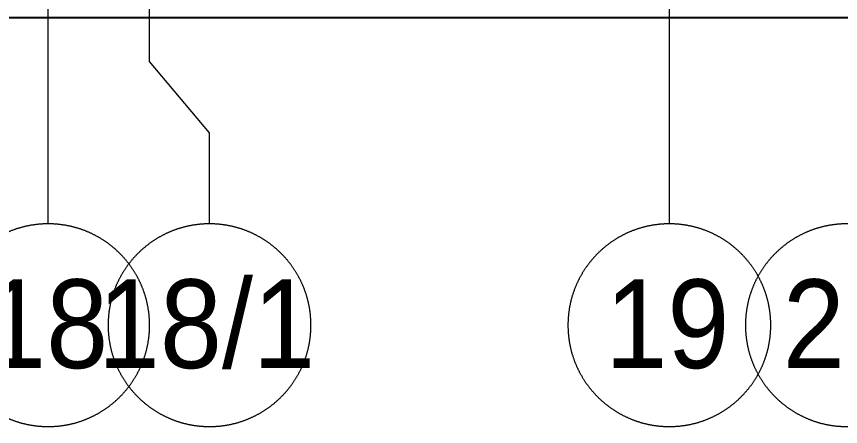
# Model space of a CAD drawing. Header units: millimetres. Extents: x 3914 to 443608, y -156176 to 78197.
# Drawn here: x 91667 to 98167, y -149619 to -146382 of the extents above; entities that cross this region are included whole.
import ezdxf

# ---------------------------------------------------------------- set-up
doc = ezdxf.new("R2010")
doc.units = ezdxf.units.MM
doc.linetypes.add('50_200_ШТРИХ_1Т_ш5_п1_п1_', pattern=[700, 500, -100, 0, -100])
doc.layers.add('Оси', color=7, linetype='Continuous', lineweight=9)
doc.layers.add('Оси-1', color=7, linetype='50_200_ШТРИХ_1Т_ш5_п1_п1_', lineweight=9)
doc.styles.add('Arial', font='arial.ttf', dxfattribs={"width": 0.9, "height": 700})

# ---------------------------------------------------------------- blocks, each defined once
blk = doc.blocks.new('Ось сетки - D8-29747960-Объем проектирования 1 этажа')
at = {"layer": 'Оси-1'}
for start, end in [(360, 180), (180, 360)]:
    blk.add_arc((0, 0), 4, start, end, dxfattribs=at)

msp = doc.modelspace()

# ---------------------------------------------------------------- linework, layer by layer
msp.add_line((98537, -146392.7), (25967, -146392.7))
at = {"layer": 'Оси'}
for points in [[(91917, -148019), (91917, -143019), (91917, -123714.7), (91917, -118714.7)], [(93189.7, -148019), (93189.7, -147299.5), (92717, -146736.2), (92717, -141736.2), (92717, -123714.7), (92717, -118714.7)], [(96817, -148019), (96817, -143019), (96817, -123714.7), (96817, -118714.7)]]:
    msp.add_lwpolyline(points, dxfattribs=at)

# ---------------------------------------------------------------- block references
at = {"layer": 'Оси-1', "xscale": 199.9999999999999, "yscale": 199.9999999999999, "zscale": 199.9999999999999}
for p in [(91917, -148819), (93189.7, -148819), (96817, -148819), (98217, -148819)]:
    msp.add_blockref('Ось сетки - D8-29747960-Объем проектирования 1 этажа', p, dxfattribs=at)

# ---------------------------------------------------------------- texts
at = {"layer": 'Оси', "char_height": 700, "attachment_point": 1, "style": 'Arial'}
for s, insert, width in [('18', (91411.8, -148457.7), 1212.151), ('18/1', (92309.1, -148457.7), 2121.265), ('19', (96311.8, -148457.7), 1212.151), ('20', (97711.8, -148457.7), 1212.151)]:
    msp.add_mtext(s, dxfattribs=dict(at, insert=insert, width=width))

doc.saveas('drawing.dxf')
